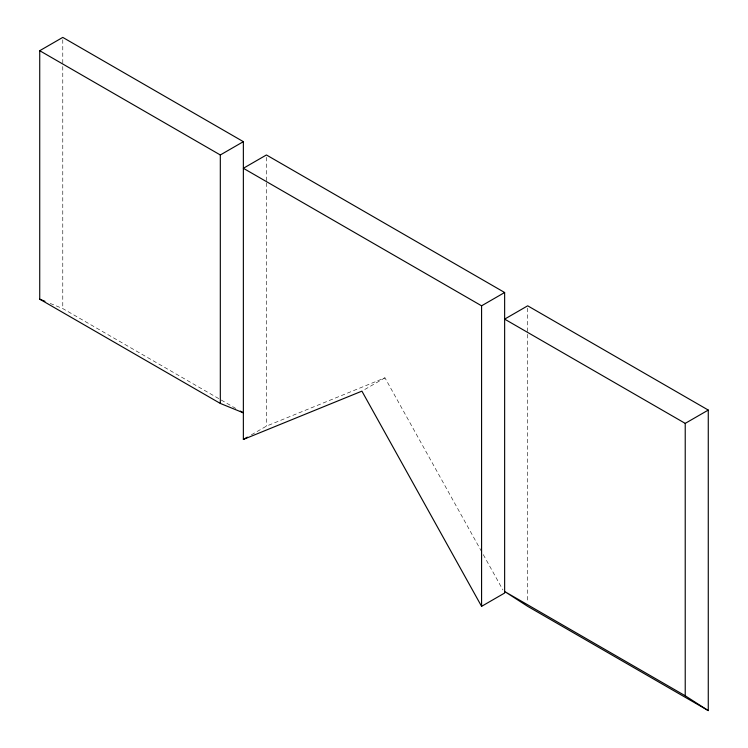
<?xml version="1.0" encoding="UTF-8"?>
<svg xmlns="http://www.w3.org/2000/svg" width="748" height="748" viewBox="0 0 748 748"><rect width="100%" height="100%" fill="white"/><g stroke="black" fill="none" stroke-linecap="round" stroke-linejoin="round"><path stroke-width="0.56" stroke-dasharray="3.74 2.81" d="M251.384 434.812L266.419 426.136L384.958 377.824L481.581 551.585M364.79 389.474L384.958 377.824M50.21 303.445L62.776 308.569L236.303 408.745M483.273 554.614L502.946 590.004M527.686 308.139L527.686 602.851M266.419 157.295L266.419 181.736M266.419 182.905L266.419 426.136M62.776 39.728L62.776 65.328M62.776 66.497L62.776 308.569"/><path stroke-width="1.12" d="M240.342 411.082L243.362 412.821L220.314 403.434L39.728 299.172L39.728 50.705L62.776 37.4L243.362 141.662L243.362 439.441L361.91 391.139L481.581 606.348L504.638 593.033L504.638 292.505L266.419 154.967L243.362 168.281L481.581 305.81L504.638 292.505M39.728 50.705L220.314 154.967L243.362 141.662M243.362 439.441L247.373 437.131M708.272 410.072L527.686 305.81L504.638 319.125L685.224 423.377L708.272 410.072L708.272 710.6L527.686 606.348L504.638 591.509L685.224 695.762L708.272 710.6M39.728 299.172L44.964 301.304M685.224 423.377L685.224 695.762M481.581 305.81L481.581 606.348M220.314 154.967L220.314 403.434"/></g></svg>
